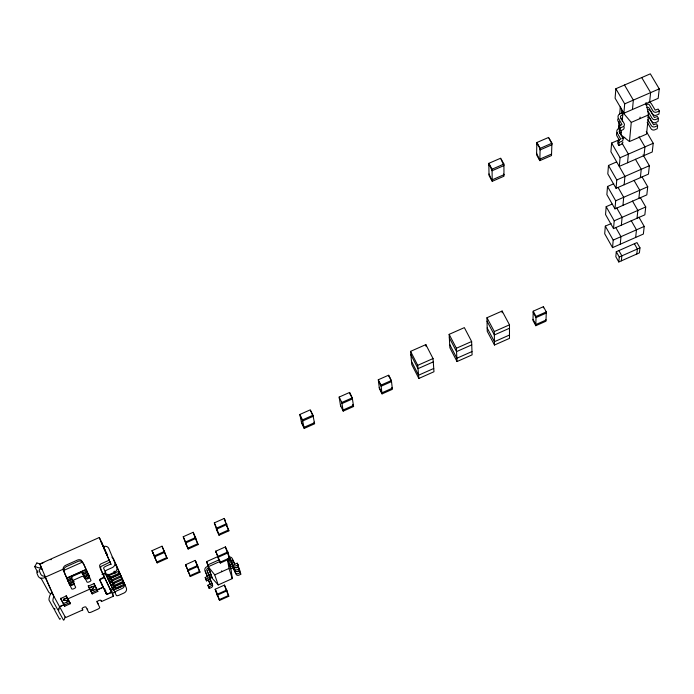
<?xml version="1.0" encoding="UTF-8"?>
<svg xmlns="http://www.w3.org/2000/svg" width="694" height="694" viewBox="0 0 694 694"><rect width="100%" height="100%" fill="white"/><g stroke="black" fill="none" stroke-linecap="round" stroke-linejoin="round"><path stroke-width="1.04" d="M509.491 324.835L509.483 338.377L494.484 345.022L487.24 331.333L486.971 317.731L502.118 311.042L509.491 324.835L494.301 331.558L494.484 345.022M84.338 565.627L81.458 560.396A4.181 3.869 -29.7 0 0 77.398 560.084L65.696 565.298A4.19 3.869 -30.4 0 0 63.137 568.551L64.013 572.021M89.005 575.873L83.427 563.363L82.109 561.715A4.173 3.869 -29.8 0 0 78.058 561.403L66.372 566.608A4.181 3.869 -30.5 0 0 63.822 569.861L64.993 574.242M533.2 311.198L532.992 320.498L535.811 325.712L545.97 321.209L546.282 311.918L543.428 306.67L533.2 311.198L536.037 316.455L535.811 325.712M536.852 142.522L536.583 154.831L539.828 160.635L551.504 155.56L551.921 143.25L548.633 137.421L536.852 142.522L540.123 148.36L539.828 160.635M543.393 307.85L543.428 306.67M616.61 161.928L608.473 165.476L607.805 173.89L616.055 188.308L648.439 174.133L649.376 165.71L643.086 154.892M613.739 183.763L607.519 186.486L606.868 194.624L614.979 208.859L646.817 194.884L647.728 186.747L642.063 176.953M612.082 204.088L606.174 206.682L605.55 214.55L613.522 228.612L644.847 214.836L645.732 206.959L640.328 197.582M615.856 88.737L615.101 98.192L623.871 113.235L658.181 98.348L659.248 88.884L650.321 73.842L615.856 88.737L624.687 103.857L623.871 113.235M618.97 139.858L611.614 143.059L610.911 151.769L624.938 176.397L624.158 184.76M611.119 223.572L605.315 226.131L604.7 233.748L612.542 247.637L643.364 234.052L644.223 226.426L638.905 217.161M618.475 128.607L619.083 121.389M619.69 114.172L620.297 106.954L622.96 112.575L631.262 122.404L629.467 141.559L646.53 134.124L648.578 114.874L646.045 102.565M618.901 128.338L618.519 128.537A4.008 3.505 3 0 0 617.009 132.58L620.722 139.112L618.016 140.544L617.755 143.563L618.848 145.454L621.347 144.369A2.802 2.455 3.1 0 0 622.856 142.01M621.859 110.676L621.651 113.018L619.751 113.877A4.06 3.539 2.9 0 0 618.233 117.954L621.989 124.538L619.248 125.978L618.987 129.075L620.089 130.975L622.613 129.882A2.837 2.472 3 0 0 623.845 126.56M618.848 145.454L619.109 142.435L618.016 140.544M620.089 130.975L620.358 127.887L619.248 125.978M616.055 188.308L616.775 179.972L608.473 165.476M621.399 130.593L621.026 134.896L629.467 141.559M622.214 121.181L622.96 112.575M614.979 208.859L615.682 200.8L607.519 186.486M613.522 228.612L614.199 220.813L606.174 206.682M611.614 143.059L620.072 157.738L619.317 166.369L652.247 151.986L653.228 143.276L646.288 131.409M612.542 247.637L613.201 240.089L605.315 226.131M616.281 251.731L615.83 256.728L618.788 261.976L639.408 252.868L639.972 247.853L636.971 242.596L616.281 251.731L619.256 256.997L618.788 261.976M622.943 205.363L623.698 197.278L618.033 187.38M621.364 225.168L622.093 217.343L616.732 207.931M632.46 109.513L633.344 100.11L624.487 85.006M627.558 162.769L628.374 154.12L621.98 143.068M620.254 244.236L620.965 236.671L615.691 227.372M621.364 260.84L621.85 255.852L618.875 250.586M639.929 118.639L640.085 117.078M645.958 103.345L645.802 104.924L647.233 104.3A1.622 1.405 3.6 0 1 649.419 104.933L652.959 110.936A2.837 2.464 3.9 0 0 656.784 112.055L659.3 110.962L658.181 109.071L655.214 110.103L651.302 103.597A4.051 3.522 3.6 0 0 648.69 102.105M640.354 177.673L641.239 169.267L635.444 159.273M638.87 198.371L639.729 190.251L634.03 180.379M637.023 218.272L637.855 210.421L632.468 201.026M644.023 155.577L644.952 146.885L639.044 136.761M649.619 102.07L650.625 92.623L641.716 77.555M635.661 237.443L636.476 229.835L631.176 220.562M647.641 117A4.008 3.496 3.8 0 1 649.714 118.362L653.548 124.781L656.515 123.784L657.617 125.666L657.27 128.72L654.78 129.804A2.802 2.446 4.1 0 1 651.015 128.694L647.528 122.751A1.596 1.397 3.8 0 0 647.138 122.318M647.389 109.47A4.034 3.505 3.7 0 1 650.504 111.023L654.399 117.503L657.339 116.471L658.459 118.362L658.103 121.45L655.604 122.534A2.819 2.455 4 0 1 651.805 121.415L648.3 115.447A1.605 1.397 3.7 0 0 647.91 115.022M659.3 110.962L658.944 114.085L656.429 115.178A2.828 2.464 4 0 1 652.612 114.059L649.081 108.073A1.614 1.405 3.7 0 0 646.912 107.431M65.115 616.888L64.672 618.319A2.724 0.642 -76.2 0 1 63.449 620.046L58.756 611.553A2.75 0.651 -76.2 0 1 58.756 609.566L59.519 606.695L63.909 604.734M58.834 608.898L58.634 609.349A2.75 0.659 -76.2 0 1 57.845 609.913L53.022 601.204A2.785 0.668 -76.3 0 1 53.369 597.786L53.82 596.328L51.33 590.715M82.551 609.271L82.76 609.939L65.548 617.625L52.9 594.532L39.792 563.979L99.32 537.494L103.007 545.701M112.02 591.366L111.838 592.52L110.155 589.015L113.443 596.207L101.498 601.559L100.89 600.371A2.099 0.703 -23.8 0 0 98.661 600.596A2.099 0.703 -23.8 0 0 97.065 602.088L99.693 607.345A2.689 0.902 -23.8 0 1 97.646 609.245L91.513 611.995A2.689 0.902 -23.8 0 1 88.641 612.299L85.943 607.068A2.099 0.703 -23.7 0 0 83.696 607.302A2.099 0.703 -23.7 0 0 82.109 608.785L82.751 609.957M34.7 566.634L36.747 563.103M114.016 592.199L112.575 593.821L113.443 596.198M217.352 595.495L215.157 589.258L224.457 585.077L226.955 590.802L217.656 594.992L215.435 590.039M219.564 600.414L217.387 594.211L226.695 590.021L228.794 596.25L219.564 600.414L217.075 594.715M219.295 599.642L228.534 595.478M185.532 564.751L195.214 560.414L197.512 565.541L199.933 572.203L190.312 576.523L185.532 564.751L187.822 569.878L197.512 565.541M215.765 551.21L225.42 546.889L227.745 551.99L229.922 558.748L220.336 563.051L215.765 551.21L220.336 563.051M218.081 556.319L227.745 551.99M189.818 569.28L187.883 570.147L188.135 570.72L197.816 566.373L197.339 565.176M209.276 569.574L208.096 570.104A1.301 1.223 -23.6 0 0 207.411 571.752L209.796 577.061A2.273 2.151 -24.1 0 1 208.608 579.958L206.526 580.887L205.945 579.264L208.027 578.328A2.282 2.151 -24 0 0 209.224 575.439L206.829 570.121A1.301 1.223 -23.6 0 1 207.515 568.464L208.703 567.935L206.638 561.62L217.907 556.562M218.905 559.919L207.515 565.02L212.399 578.484L218.211 584.938L232.29 578.605L231.128 570.069L227.667 559.425L228.855 558.896A1.301 1.223 -21.6 0 1 230.547 559.477L232.958 564.777A2.273 2.143 -21.4 0 0 235.925 565.801L237.999 564.873L237.235 563.198L234.815 564.075L232.134 558.332A3.253 3.062 -21.6 0 0 228.491 557.074M207.948 566.261L206.387 566.989A3.253 3.071 -23.6 0 0 204.912 570.546L207.463 576.315L205.19 577.582L206.526 580.887M220.614 561.16L208.269 566.703L214.724 574.858L218.211 584.938M220.007 562.279L219.798 561.654L220.059 562.218L229.653 557.915L229.393 557.351L229.601 557.976M228.205 561.082L229.393 560.552A1.293 1.223 -21.7 0 1 231.076 561.134L233.488 566.425A2.273 2.143 -21.5 0 0 236.446 567.449L238.519 566.512L237.999 564.873M229.48 564.985L230.651 564.456A1.293 1.214 -21.8 0 1 232.334 565.037L234.737 570.312A2.256 2.134 -21.6 0 0 237.678 571.327L239.742 570.399L238.467 567.102L235.951 567.831M208.877 568.924L210.664 574.007L209.111 574.727A3.227 3.045 -23.8 0 0 208.452 575.248M214.724 574.858L228.977 568.455L227.432 559.208M211.974 577.278L210.803 577.807A1.284 1.214 -23.9 0 0 210.126 579.438L212.494 584.712A2.256 2.134 -24.3 0 1 211.314 587.575L209.258 588.503L208.512 586.838L207.94 585.242L210.187 584.018L208.165 579.455M230.738 568.854L231.9 568.325A1.284 1.214 -21.9 0 1 233.574 568.906L235.969 574.155A2.247 2.125 -21.7 0 0 238.901 575.17L240.957 574.25L239.682 570.971L237.183 571.691M239.23 568.768L237.166 569.696A2.264 2.143 -21.5 0 1 234.208 568.672L231.805 563.398A1.293 1.223 -21.7 0 0 230.122 562.817L228.942 563.346L228.187 561.68L229.757 561.004A3.236 3.054 -21.7 0 1 231.423 560.917M209.258 588.503L208.686 586.916L210.75 585.988A2.256 2.134 -24.3 0 0 211.93 583.107L209.562 577.833A1.293 1.214 -23.8 0 1 210.239 576.194L211.41 575.673L210.664 574.007M240.445 572.628L238.389 573.556A2.256 2.134 -21.7 0 1 235.448 572.541L233.054 567.284A1.284 1.214 -21.9 0 0 231.38 566.703L230.208 567.232L229.454 565.567L231.015 564.89A3.218 3.045 -21.9 0 1 232.672 564.812M67.223 579.75L72.124 577.564M81.927 573.192L86.828 571.006M67.847 580.939L71.76 579.195M82.525 574.389L87.418 572.212M67.917 581.164L72.827 578.978M82.647 574.597L87.557 572.411M68.663 582.509L73.547 580.331M83.315 575.968L88.199 573.791M69.279 583.689L73.182 581.945M83.913 577.165L88.789 574.988M74.249 581.728L69.357 583.914A1.371 1.267 -31.1 0 1 69.01 584.018M84.035 577.356L88.927 575.179M70.094 585.25L73.989 583.507M84.703 578.727L89.569 576.558M87.236 579.048L89.179 578.18M152.021 550.672L162.023 546.213L164.348 551.47L154.346 555.937L152.021 550.672L155.04 558.019M186.001 544.191L183.225 536.748L193.184 532.298L195.552 537.538L185.576 541.988L188.161 549.041L198.05 544.616L195.361 537.182M216.858 530.398L214.325 522.868L224.249 518.435L228.89 530.832L219.035 535.239L216.667 530.051M101.905 574.276L105.679 572.593M113.278 590.108L105.505 573.582L103.241 574.597L110.45 589.709L112.68 588.712L113.278 590.108L121.19 586.569M107.908 574.198L106.113 574.996L105.505 573.582M100.5 578.839L104.334 577.13L111.526 592.208L106.824 594.316L99.546 579.273M104.456 577.425L99.823 567.293L99.615 565.324L100.647 564.014L109.14 560.223L109.999 562.088L100.725 566.616L100.708 569.158L104.456 577.425L99.58 579.915L106.572 594.428L111.656 592.503M106.859 576.567L118.665 571.292L119.915 574.129L111.751 577.781A1.371 1.284 -29.1 0 1 110.164 577.451L108.516 575.439M219.035 535.239L216.702 528.091L226.643 523.649M156.263 555.417L154.441 556.232L154.701 556.814L164.695 552.355L164.443 551.765M110.042 576.436L107.362 577.634L106.251 575.153M119.429 573.053L111.248 576.705A1.379 1.284 -29.1 0 1 109.661 576.376L108.559 575.04M108.177 579.334L119.941 574.085M67.327 597.794L65.123 598.775A1.926 0.659 -23.5 0 0 63.735 599.781A1.926 0.659 -23.5 0 0 64.169 600.336L67.752 600.431A2.195 0.746 -23.5 0 1 68.238 601.065A2.195 0.746 -23.5 0 1 66.65 602.21L63.414 603.554L63.952 604.821L59.563 606.782M89.309 587.965L91.886 586.82A1.926 0.659 -23.8 0 1 93.595 586.439A1.926 0.659 -23.8 0 1 93.785 587.098L91.634 589.753A2.195 0.746 -23.8 0 0 91.86 590.499A2.195 0.746 -23.8 0 0 93.811 590.065M111.344 579.204L108.68 580.401L107.57 577.929M67.778 598.896L89.812 589.145L89.274 587.887L91.842 586.734A2.195 0.755 -23.8 0 1 93.794 586.3A2.195 0.755 -23.8 0 1 94.02 587.055L91.868 589.709A1.917 0.659 -23.8 0 0 92.059 590.368A1.917 0.659 -23.8 0 0 93.768 589.987L96.622 588.816M156.827 562.027L166.768 557.586M187.84 548.165L197.738 543.74L197.478 543.159M218.74 534.354L228.612 529.938L228.343 529.366M112.636 581.962L109.982 583.151L109.374 581.746M154.875 557.655L157.182 562.895L167.107 558.453L164.183 551.105M97.082 589.9L103.076 587.219M60.534 598.245L64.221 605.038L69.851 602.522L70.346 603.702L64.716 606.218L60.552 598.549L66.234 596.007L70.346 603.702M88.173 585.693L91.712 592.745L97.325 590.238L97.819 591.409L92.207 593.917L88.312 586.144L93.976 583.619L97.819 591.409M110.78 584.834L122.465 579.603L124.946 585.137L116.896 588.738A1.353 1.267 -29.5 0 1 115.325 588.408L113.695 586.421M113.92 584.695L111.274 585.883L110.172 583.428M112.064 587.549L123.714 582.344L124.191 583.385M115.204 587.41L112.558 588.59L111.465 586.152M43.817 562.513L40.009 564.205L38.673 563.554A2.741 0.547 29.7 0 0 36.791 563.285M41.432 567.787L42.013 569.34M63.128 569.21L45.145 577.217L50.888 589.744M63.18 570.685L81.831 562.374M66.398 578.171L86.039 569.418M67.465 577.963L86.186 569.618M299.834 414.474L310.331 409.824L312.959 415.246L314.625 423.791L304.206 428.406L301.604 423.019L299.834 414.474L302.454 419.905L304.206 428.406M339.14 397.081L349.594 392.448L352.266 397.844L353.584 406.511L343.209 411.108L340.572 405.747L339.14 397.081L341.795 402.477L343.209 411.108M378.282 379.757L388.692 375.15L391.399 380.512L392.388 389.308L382.056 393.888L379.384 388.553L378.282 379.757L380.98 385.127L382.056 393.888M418.846 378.447L417.719 365.339L433.039 358.564L425.847 344.614L410.57 351.364L411.785 364.602L418.846 378.447L433.976 371.741L433.039 358.564M457.025 361.539L456.383 348.258L471.634 341.509L464.347 327.629L449.139 334.352L449.877 347.772L457.025 361.539L472.094 354.86L471.634 341.509M302.454 419.905L312.959 415.246M341.795 402.477L352.266 397.844M380.98 385.127L391.399 380.512M433.273 361.886L418.005 368.653L410.874 354.703M471.746 344.875L456.539 351.606L449.322 337.735M536.037 316.455L546.282 311.918M509.491 328.253L494.354 334.959L487.041 321.166M433.741 368.471L418.569 375.202L411.481 361.322M471.981 351.554L456.869 358.251L449.686 344.45M509.491 335.02L494.44 341.691L487.171 327.958M613.201 240.089L644.223 226.426M619.256 256.997L639.972 247.853M615.682 200.8L647.728 186.747M614.199 220.813L645.732 206.959M620.072 157.738L653.228 143.276M616.775 179.972L649.376 165.71M622.492 118.032L621.052 118.657A1.614 1.414 2.9 0 0 620.705 118.865M551.557 154.033L539.863 159.108L539.507 158.466L539.472 159.611L536.618 153.313M492.219 181.316L503.965 176.215L503.913 164.07L500.678 158.206L488.836 163.333L489.027 175.478L492.219 181.316L492.055 169.215L488.836 163.333M631.262 122.404L648.578 114.874M620.358 127.887L622.882 126.794A2.837 2.481 3 0 0 624.114 123.463L620.61 117.433A1.622 1.414 2.9 0 1 621.321 115.542L622.761 114.918L621.651 113.018M621.225 132.623L619.803 133.239A1.596 1.397 3 0 0 619.456 133.439M658.459 118.362L655.951 119.446A2.819 2.455 4 0 1 652.143 118.336L648.63 112.35A1.614 1.405 3.7 0 0 647.884 111.717M621.833 138.618L624.756 137.343M619.109 142.435L621.607 141.35A2.811 2.455 3.1 0 0 622.83 138.054L619.36 132.068A1.605 1.397 3 0 1 620.063 130.194M657.617 125.666L655.127 126.75A2.811 2.446 4.1 0 1 651.345 125.64L647.849 119.689M624.687 103.857L659.248 88.884M492.055 169.215L503.913 164.07M540.123 148.36L551.921 143.25M105.809 590.924L105.046 590.898L106.546 594.385M41.675 568.924L40.556 568.95A2.759 1.744 49.4 0 0 39.549 571.388L40.547 573.773A2.759 1.744 49.5 0 0 43.54 576.098L44.659 576.072L45.37 577.365A3.557 1.258 -23.3 0 1 42.221 578.206L41.05 578.241A2.759 1.744 49.5 0 1 38.057 575.916L37.068 573.53A2.759 1.744 49.4 0 1 38.075 571.093M67.821 598.974L67.283 597.707L65.08 598.696A2.203 0.755 -23.5 0 0 63.492 599.842A2.203 0.755 -23.5 0 0 63.987 600.475L67.57 600.57A1.926 0.659 -23.5 0 1 67.995 601.125A1.926 0.659 -23.5 0 1 66.607 602.123M39.818 563.936L41.12 566.868M109.869 577.816L110.971 579.152A1.371 1.275 -29.2 0 0 112.549 579.481L120.704 575.838L121.19 576.905L109.479 582.093L108.871 580.687M109.826 578.206L111.465 580.219A1.371 1.275 -29.2 0 0 113.053 580.548M111.17 580.574L112.263 581.91A1.371 1.275 -29.3 0 0 113.842 582.24L121.962 578.605L122.448 579.664L119.151 572.368M111.118 580.965L112.758 582.969A1.362 1.275 -29.3 0 0 114.337 583.298M112.463 583.316L113.556 584.652A1.362 1.275 -29.4 0 0 115.126 584.981L123.22 581.355L123.706 582.413L115.62 586.022A1.362 1.267 -29.4 0 1 114.05 585.693L112.411 583.697M113.747 586.04L114.831 587.367A1.362 1.267 -29.5 0 0 116.401 587.697L124.469 584.088L124.946 585.137M101.445 601.49L101.272 600.891M620.644 125.718L617.972 121.06A4.043 3.531 2.9 0 1 617.938 118.787M619.404 140.24L616.758 135.616A3.999 3.505 3 0 1 617.174 132.545M634.394 243.741L637.378 248.999L636.832 254.004L636.502 253.423M548.989 138.453L551.539 142.99L551.869 144.803L540.088 149.913L539.75 148.1L537.208 143.563L537.182 144.725L536.818 144.074M501.042 159.238L503.922 165.606L492.081 170.741L489.201 164.374L489.218 165.519L488.854 164.868M37.858 572.455L34.743 566.816A2.75 0.547 29.6 0 1 36.617 567.093A8.233 7.582 -30.9 0 0 41.493 567.761M40.972 578.093L48.754 592.173A2.663 0.512 29.5 0 0 50.888 593.795M489.001 173.968L491.864 180.293L491.846 179.165L492.202 179.815L503.957 174.706L503.601 174.064L503.601 175.192M545.926 312.5L546.239 313.089L536.011 317.618L533.174 312.369M545.692 319.474L546.005 320.055L535.837 324.566L533.018 319.344M66.121 595.547L69.851 602.522M486.971 317.731L494.301 331.558M449.139 334.352L456.383 348.258M410.57 351.364L417.719 365.339M378.421 380.867L381.11 386.228L391.52 381.622L389.022 376.027L389.117 376.859M379.245 387.46L381.726 393.021L381.622 392.205L381.926 392.804L392.266 388.215L391.963 387.625L392.058 388.44M96.891 601.238L98.21 603.875A2.689 0.902 -23.8 0 1 98.236 604.127M352.699 404.723L353.584 406.511M339.323 398.165L339.618 398.772L339.479 397.948M340.398 404.671L340.823 406.077M93.916 583.333L97.325 590.238M310.539 410.909L310.834 411.507M311.242 412.349L313.168 416.322L302.671 420.972L300.06 415.55M314.122 422.134L314.417 422.733L303.989 427.357L301.378 421.952M113.53 589.189L114.848 591.973A2.689 0.911 -24 0 0 115.369 592.234M100.986 541.311L106.069 553.153M101.229 541.841L102.061 543.862M106.382 552.988L107.284 554.957M107.076 555.061L106.139 553.049L110.823 564.014L105.757 566.278A2.767 0.963 -23.9 0 0 103.64 568.273L105.02 571.205A2.759 0.954 -23.9 0 0 105.21 571.388M114.198 571.162L115.083 573.088M114.172 571.405L114.9 572.975L114.284 571.561M101.411 541.997L104.568 549.223A4.346 3.574 -24.1 0 1 104.742 550.498M224.535 519.346L224.804 519.919M226.66 523.97L226.921 524.551L216.996 528.984L216.511 527.735M226.522 525.644L228.89 530.832M123.237 581.069L115.742 564.656L116.757 567.015A4.138 3.852 -28.6 0 1 114.51 572.238L109.479 574.485A2.759 0.954 -23.9 0 1 106.546 574.753L105.167 571.83A2.767 0.963 -23.9 0 1 107.292 569.835L112.359 567.571A4.155 3.869 -28.4 0 0 114.614 562.322L108.802 548.46A4.138 3.843 -28 0 0 103.545 546.638M238.519 566.512L237.235 563.198M239.742 570.399L238.467 567.102M234.832 564.69L232.663 559.98A3.244 3.062 -21.7 0 0 232.143 559.373M214.325 522.868L216.702 528.091M227.806 554.038L229.922 558.748M216.381 529.158L216.641 529.73M216.051 552.06L216.311 552.632L216.094 551.99M217.751 557.135L218.22 558.332M226.556 591.106L228.794 596.25M195.604 537.85L195.864 538.431L185.905 542.881L185.393 541.632M195.656 539.108L195.396 538.535L198.05 544.616M211.653 576.827L212.399 578.484M215.157 589.258L217.387 594.211M207.601 576.922L205.493 572.177A3.253 3.062 -23.6 0 1 205.398 570.98M210.317 584.574L208.226 579.863M205.19 577.582L205.945 579.264M207.94 585.242L208.686 586.916M195.526 561.255L195.777 561.828L195.552 561.194M197.348 566.287L197.825 567.475M198.033 567.97L199.933 572.203M183.225 536.748L185.576 541.988M185.498 542.951L185.758 543.532M185.827 543.827L188.161 549.041M65.184 574.667L71.69 588.876A2.151 0.737 -23.6 0 0 73.998 588.659A2.151 0.737 -23.6 0 0 75.62 587.124L72.749 581.563A2.793 0.972 -23.6 0 1 74.857 579.559L81.241 576.714A2.793 0.972 -23.7 0 1 84.226 576.445L87.019 582.032A2.151 0.737 -23.7 0 0 89.309 581.815A2.151 0.737 -23.7 0 0 90.94 580.279L84.521 566.044M187.727 570.598L188.213 571.787M189.748 575.126L190 575.699L199.629 571.379L199.378 570.815L199.603 571.431M164.79 553.231L167.107 558.453M152.368 551.478L157.182 562.895M154.519 556.788L154.779 557.369M111.118 564.63L106.338 553.76M107.058 555.504L106.156 553.352M64.16 572.064L70.189 585.311A2.151 0.746 -23.6 0 0 72.497 585.094A2.151 0.746 -23.6 0 0 74.111 583.559L71.23 577.981A2.793 0.972 -23.6 0 1 73.338 575.968L79.715 573.131A2.793 0.972 -23.7 0 1 82.699 572.862L85.509 578.475A2.143 0.746 -23.7 0 0 87.8 578.267A2.143 0.746 -23.7 0 0 89.422 576.723M105.852 552.736L106.286 553.734M105.887 552.736L99.32 537.529M105.054 550.125L107.197 555.087L102.721 545.068M105.427 591.054L106.824 594.316M101.567 583.706L103.12 587.306L97.117 589.987L96.579 588.729M91.712 592.745L92.207 593.917M104.889 588.92L105.115 589.475M63.319 598.905L63.987 600.475M64.221 605.038L64.716 606.218M162.023 546.213L164.964 553.586M187.64 569.522L190.312 576.523M185.862 565.532L186.105 566.165M187.58 547.583L187.822 548.243M195.214 560.414L197.651 567.119M193.184 532.298L195.075 537.642M206.638 561.62L207.983 565.437M209.319 569.254L210.655 573.071M224.457 585.077L226.313 590.559M221.577 570.832L221.846 571.656M217.89 555.963L218.367 557.169L228.014 552.84L227.554 551.635M228.977 568.455L232.29 578.605M218.48 533.773L218.697 534.441M225.42 546.889L227.016 551.825M239.682 570.971L240.193 572.585M224.249 518.435L225.385 522.044M226.504 525.332L226.712 526M341.552 402.147L341.977 403.561L352.431 398.937L349.932 393.325L350.062 394.149M342.871 410.249L342.741 409.443L343.036 410.041L353.42 405.435L353.125 404.836L353.255 405.652M349.594 392.448L349.767 393.55M425.847 344.614L425.977 346.289M502.118 311.042L502.126 312.768M50.636 559.676A2.75 0.815 8.1 0 1 51.243 559.642M54.531 608.846A2.75 0.659 -76.2 0 1 53.976 609.011L49.118 600.301A2.776 0.677 -76.2 0 1 49.456 596.883L49.933 595.365A4.043 3.748 -32.4 0 1 52.328 592.754M103.675 547.106A4.338 3.565 -24.1 0 1 103.796 548.824M111.916 557.221A4.095 3.8 -28.3 0 1 113.599 558.974L126.282 587.853A4.034 3.774 -29.4 0 1 124.096 592.962L119.186 595.166A2.698 0.911 -24 0 1 116.34 595.443L115.031 592.667A2.707 0.911 -24 0 1 117.113 590.733L122.049 588.529A4.06 3.791 -29.2 0 0 124.538 584.842M124.243 583.385A4.06 3.791 -29.2 0 1 124.504 584.348M60.404 618.588A2.715 0.642 -76.2 0 1 59.623 619.152L54.887 610.651A2.75 0.659 -76.2 0 1 54.887 608.673M87.704 609.08A2.689 0.902 -23.7 0 1 87.366 608.994M232.872 561.637A3.236 3.054 -21.7 0 1 233.149 561.932M207.558 577.061A3.227 3.045 -23.8 0 1 207.775 576.28"/></g></svg>
